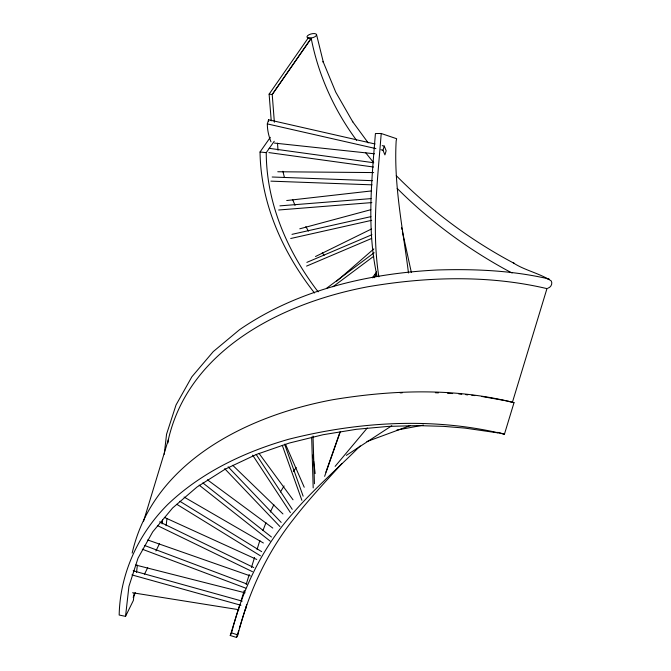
<?xml version="1.0" encoding="UTF-8"?>
<svg xmlns="http://www.w3.org/2000/svg" width="671" height="671" viewBox="0 0 671 671"><rect width="100%" height="100%" fill="white"/><g stroke="black" fill="none" stroke-linecap="round" stroke-linejoin="round"><path stroke-width="1.01" d="M271.235 120.847L269.121 94.15L308.224 37.953L311.201 38.339C318.398 75.202 334.208 110.178 356.569 140.306M377.068 276.335C366.601 229.297 371.625 181.011 375.416 133.537L381.212 133.495C377.538 181.128 371.449 229.247 378.855 276.855M132.162 553.105C153.131 461.396 248.404 415.29 333.277 399.631C392.87 389.826 455.097 387.737 514.02 402.667L504.424 434.246C433.81 416.926 358.784 421.505 288.715 439.253C244.294 451.96 201.384 472.334 167.708 504.5C138.411 533.78 120.042 573.411 119.17 615.03L125.536 616.372L128.933 586.353L138.041 558.104L152.728 531.826L172.573 508.014L196.997 487.029L225.221 469.138L256.33 454.477L289.293 443.045L323.011 434.733L356.368 429.306L388.241 426.404L417.58 425.599L443.414 426.353L464.936 428.09L497.983 432.887L497.639 432.292M134.2 593.156L133.378 600.419L125.536 616.372M136.54 572.405L137.362 565.141M164.244 454.242L166.551 434.246L176.028 404.982L191.856 376.808L213.277 351.579L239.488 329.738C297.354 289.914 367.976 273.441 437.333 269.985C474.439 268.828 511.939 270.438 548.224 278.8L546.924 278.7M167.951 442.91L168.304 439.815C189.113 348.803 283.405 302.688 367.658 286.802C426.748 276.704 488.303 274.791 546.957 288.622L512.409 402.323L507.905 401.174M162.114 523.908L162.583 519.748M166.14 525.745L166.962 518.482M143.451 521.602L168.304 439.815M270.975 141.833A158.054 76.385 16.9 0 1 267.326 123.9L268.585 119.765L375.114 144.005M384.248 146.085L386.169 150.765L384.919 154.909L382.99 150.22L384.248 146.085L382.218 145.624M245.36 609.872L246.366 606.567M239.597 605.485L230.245 635.487L236.536 637.45L237.844 634.892C248.345 593.365 266.261 553.676 292.908 519.975C308.081 500.239 325.125 482.063 341.849 463.653M241.157 600.486L244.278 590.488M246.148 584.491L249.26 574.493M251.44 567.49L254.561 557.492M257.052 549.49L259.862 540.49M262.973 530.493L265.959 522.709M230.245 635.487L231.562 632.929C242.374 589.406 262.168 548.064 292.011 514.363C312.946 489.788 337.538 468.777 360.218 445.905M236.536 637.45L238.708 630.472M239.329 628.475L246.769 604.537M325.888 472.199L339.929 432.241M324.63 476.335L340.382 431.512M270.296 512.099L273.86 504.701M133.152 597.307L135.425 592.669M144.525 574.141L147.712 567.658M155.907 550.983L159.547 543.569M375.123 275.068L376.163 273.265M280.403 491.986L284.085 485.955M269.121 94.15L272.225 94.485L311.201 38.339L272.225 94.485L274.364 122.239M314.514 292.992C282.977 252.841 260.675 203.682 260.038 151.99L270.321 137.329M318.138 291.851C287.616 252.002 266.379 203.447 266.244 152.653L274.238 141.254M372.371 277.836L376.565 271.914M374.108 277.744L376.506 274.355M293.344 471.587L296.238 467.519M335.123 466.362L367.289 427.989M336.708 281.149L373.806 248.924M326.693 288.211L374.183 252.724M332.942 286.752L373.764 256.238M346.337 455.383L391.797 425.741M315.504 256.523L371.407 229.029M547.955 288.153C550.908 287.331 552.837 283.682 551.218 280.914C539.828 273.307 524.999 270.53 513.307 262.915L514.171 263.351C470.681 240.369 430.857 210.644 396.284 175.676M306.857 262.378L371.935 234.716M306.563 266.11L371.642 238.448M366.928 441.568L410.174 425.599M299.778 228.811L370.837 209.696M291.986 234.355L370.92 216.641M290.728 238.499L371.684 220.323M396.838 430.069L423.518 425.112M286.702 200.537L371.6 190.916M279.924 205.863L371.038 198.608M278.666 209.998L371.851 202.583M400.126 392.862L402.206 392.837M277.769 171.751L373.663 172.573M513.449 402.65L514.02 402.667M504.424 434.246L498.394 432.401M272.174 177.01L372.296 180.667M270.916 181.145L372.086 184.844M435.345 392.736L438.398 392.879M447.574 393.315L452.673 393.55M458.754 393.952L461.765 394.254M465.775 394.665L467.779 394.875M471.788 395.278L474.791 395.588M308.199 38.44L311.302 38.775M274.473 143.091L374.493 153.793M260.038 151.99L266.244 152.653M269.121 148.316L373.747 162.751M268.903 152.594L373.529 167.029M481.786 396.46L506.999 400.939M132.573 592.753L238.91 609.713M267.326 123.9L375.886 148.601M380.96 149.759L382.99 150.22M135.668 565.016L245.066 592.812M133.168 570.778L242.223 601.141M131.91 574.913L240.964 605.276M231.562 632.929L237.844 634.892M546.446 288.455L546.957 288.622M381.212 133.495L396.645 138.721L396.167 140.944C393.642 185.389 402.994 229.147 408.48 272.996M147.704 539.962L250.342 575.936M144.5 545.448L246.903 583.98M142.269 549.213L245.645 588.115M549.423 279.228L547.771 278.499M164.32 517.358L256.767 559.471M159.589 521.879L253.73 567.549M157.391 525.561L252.472 571.684M512.107 272.98L510.237 272.057C468.752 249.83 430.438 221.682 397.157 188.392M184.072 497.043L263.393 542.998M179.853 501.271L261.682 551.663M176.825 504.307L260.423 555.806M207.431 479.807L272.795 528.085M202.877 482.919L271.453 537.01M199.17 485.125L270.195 541.145M232.711 465.28L282.952 513.944M228.132 466.815L281.191 522.415M224.718 468.693L279.933 526.559M373.462 162.474L365.745 152.795M368.203 142.906L352.401 121.317L352.77 121.87L335.76 92.17L323.053 61.497L323.405 62.487L316.569 34.674A4.94 2.013 -14.3 0 0 309.037 34.724A4.94 2.013 -14.3 0 0 309.708 38.146A4.94 2.013 -14.3 0 0 316.569 34.674M258.981 453.336L293.034 499.786M322.29 252.808L324.11 255.299M256.188 454.485L292.237 509.323M252.648 455.139L290.409 512.594M305.842 226.588L308.417 231.092M285.527 444.286L304.231 487.247M292.648 199.597L295.03 205.351M284.596 444.152L303.141 496.163M282.29 445.343L301.883 500.298M282.885 171.273L284.387 177.278M402.374 231.394L411.365 272.485M401.501 227.377L401.921 229.373M312.971 455.005L313.458 459.123M313.701 461.187L315.152 473.55M277.517 143.2L278.004 150.229M313.013 436.033L314.447 483.757M311.663 437.056L313.189 487.892M268.618 121.501A158.054 76.385 16.9 0 1 268.585 119.765"/></g></svg>
